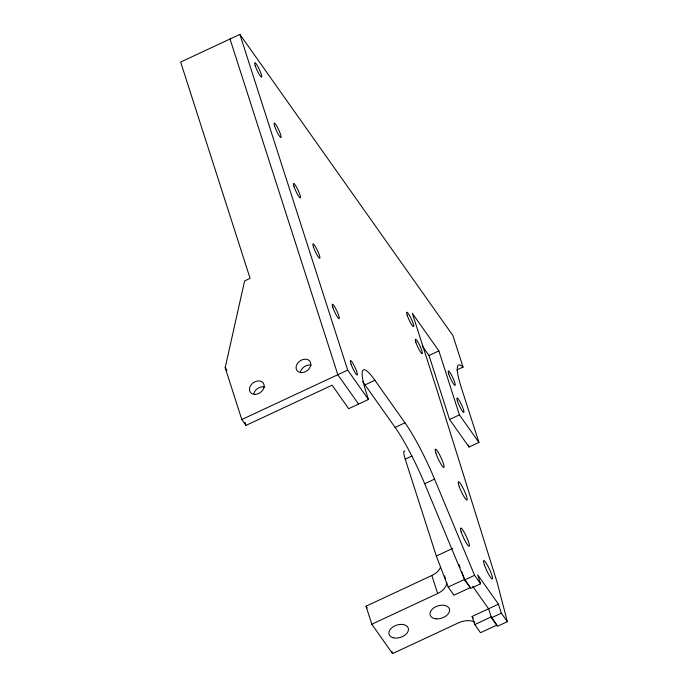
<?xml version="1.0" encoding="UTF-8"?>
<svg xmlns="http://www.w3.org/2000/svg" width="688" height="688" viewBox="0 0 688 688"><rect width="100%" height="100%" fill="white"/><g stroke="black" fill="none" stroke-linecap="round" stroke-linejoin="round"><path stroke-width="1.03" d="M362.688 381.72A61.249 9.271 65 0 1 365.018 384.884L395.101 427.411A61.249 9.271 65 0 1 424.677 483.733L464.701 579.941L470.704 588.429L480.577 583.82L474.574 575.331L434.549 479.123A61.249 9.271 65 0 0 404.974 422.802L374.891 380.275A61.249 9.271 65 0 0 366.283 392.71L368.45 399.47L348.704 408.689L332.089 385.194L245.96 425.408L241.806 419.534L225.174 367.719L244.61 280.91L250.097 278.356L180.652 62.058L239.897 34.4L452.919 335.546L463.05 367.091A61.249 9.271 65 0 0 461.424 387.937L478.917 442.436L469.044 447.045L449.548 419.482L429.002 355.49L422.208 345.892M241.806 419.534L347.681 370.101L368.45 399.47M365.018 384.884L374.891 380.275M429.002 355.49L438.875 350.88L459.421 414.873L478.917 442.436M456.763 370.024L463.05 367.091M395.101 427.411L404.974 422.802M449.548 419.482L459.421 414.873M461.579 571.358L464.641 579.365L470.411 587.526L453.96 595.206L448.189 587.053L436.33 556.024L405.223 459.145L412 455.981M424.677 483.733L434.549 479.123M436.33 556.024L452.79 548.336M474.643 621.986A15.308 9.718 -17.8 0 0 458.406 622.864L392.581 653.6L371.812 624.24L366.025 606.214L431.849 575.478A15.308 9.718 -17.8 0 0 440.475 567.204M448.189 587.053L464.641 579.365M464.701 579.941L474.574 575.331M371.812 624.24L437.637 593.503A15.308 9.718 -17.8 0 0 446.744 582.547M474.729 624.575L491.18 616.887L496.951 625.048L480.499 632.728L474.729 624.575L472.123 616.465L498.456 604.167L501.346 613.18L507.348 621.66L497.476 626.278L491.473 617.79L488.583 608.777L472.699 586.322M491.473 617.79L501.346 613.18M438.875 350.88L412.336 313.358L437.215 390.87L497.269 582.805L507.348 621.66M358.577 404.08L337.808 374.711L230.024 39.01M498.456 604.167L477.678 574.807L480.577 583.82M472.123 616.465L473.275 618.091M225.174 367.719L226.954 370.23M366.025 606.214L367.246 607.943M458.905 564.358L460.057 567.359M468.399 445.033L469.044 447.045M444.62 575.933L445.583 578.943M431.849 575.478L437.637 593.503M239.897 34.4L347.681 370.101M391.945 651.596L392.581 653.6M244.988 422.363L245.96 425.408M405.223 459.145A21.44 3.242 65 0 1 404.879 451.19M300.467 371.718A7.964 6.037 -35.3 0 1 311.303 365.268M253.846 393.484A7.964 6.037 -35.3 0 1 264.674 387.034M294.008 186.439A7.964 1.204 65 0 0 300.131 197.877A7.964 1.204 65 0 0 296.872 187.729A7.964 1.204 65 0 0 294.008 186.439M435.831 452.885A10.105 1.531 65 0 0 443.605 467.401A10.105 1.531 65 0 0 439.469 454.519A10.105 1.531 65 0 0 435.831 452.885M313.393 246.82A7.964 1.204 65 0 0 319.516 258.258A7.964 1.204 65 0 0 316.265 248.11A7.964 1.204 65 0 0 313.393 246.82M351.112 364.27A7.964 1.204 65 0 0 357.167 375.003A7.964 1.204 65 0 0 353.305 364.038A7.964 1.204 65 0 0 351.112 364.27M457.408 400.958A7.964 1.204 65 0 0 463.54 412.387A7.964 1.204 65 0 0 460.281 402.239A7.964 1.204 65 0 0 457.408 400.958M448.731 373.919A7.964 1.204 65 0 0 454.854 385.349A7.964 1.204 65 0 0 451.603 375.209A7.964 1.204 65 0 0 448.731 373.919M415.862 342.228A7.964 1.204 65 0 0 421.993 353.658A7.964 1.204 65 0 0 418.734 343.518A7.964 1.204 65 0 0 415.862 342.228M461.149 531.738A10.105 1.531 65 0 0 468.924 546.255A10.105 1.531 65 0 0 464.787 533.381A10.105 1.531 65 0 0 461.149 531.738M459.249 486.528A10.105 1.531 65 0 0 466.928 500.073A10.105 1.531 65 0 0 461.966 486.089A10.105 1.531 65 0 0 459.249 486.528M484.498 565.192A10.105 1.531 65 0 0 492.204 578.935A10.105 1.531 65 0 0 487.396 565.132A10.105 1.531 65 0 0 484.498 565.192M407.184 315.19A7.964 1.204 65 0 0 413.316 326.628A7.964 1.204 65 0 0 410.057 316.48A7.964 1.204 65 0 0 407.184 315.19M332.777 307.201A7.964 1.204 65 0 0 338.909 318.639A7.964 1.204 65 0 0 335.649 308.491A7.964 1.204 65 0 0 332.777 307.201M255.231 65.678A7.964 1.204 65 0 0 261.363 77.116A7.964 1.204 65 0 0 258.103 66.968A7.964 1.204 65 0 0 255.231 65.678M274.615 126.059A7.964 1.204 65 0 0 280.747 137.497A7.964 1.204 65 0 0 277.488 127.349A7.964 1.204 65 0 0 274.615 126.059M393.51 637.802A10.105 6.416 -17.8 0 0 408.474 629.615A10.105 6.416 -17.8 0 0 393.983 626.286A10.105 6.416 -17.8 0 0 393.51 637.802M436.089 618.822A10.105 6.416 -17.8 0 0 449.522 609.336A10.105 6.416 -17.8 0 0 433.775 607.917A10.105 6.416 -17.8 0 0 436.089 618.822M301.499 372.629A7.964 6.037 -35.3 0 0 310.563 362.559A7.964 6.037 -35.3 0 0 298.239 362.481A7.964 6.037 -35.3 0 0 301.499 372.629M254.87 394.396A7.964 6.037 -35.3 0 0 263.934 384.334A7.964 6.037 -35.3 0 0 251.61 384.248A7.964 6.037 -35.3 0 0 254.87 394.396"/></g></svg>
